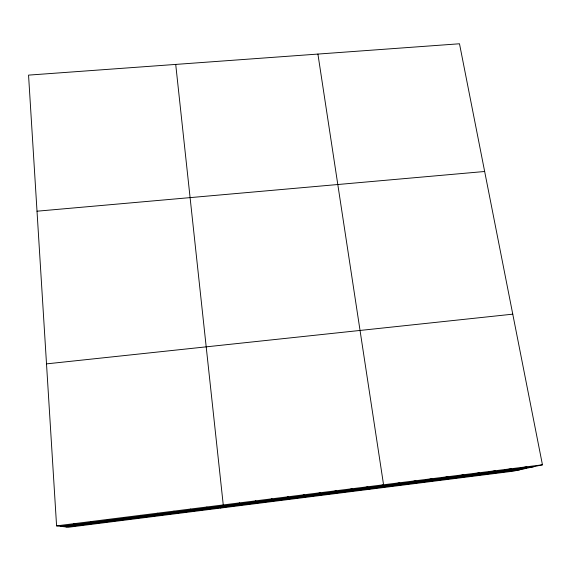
<?xml version="1.0" encoding="UTF-8"?>
<svg xmlns="http://www.w3.org/2000/svg" width="571" height="571" viewBox="0 0 571 571"><rect width="100%" height="100%" fill="white"/><g stroke="black" fill="none" stroke-linecap="round" stroke-linejoin="round"><path stroke-width="0.86" d="M206.524 507.912L206.888 506.984M220.684 508.054L223.261 504.921L175.718 64.416M238.328 503.907L239.577 502.873M254.138 501.923L255.822 500.831M269.89 499.939L272.01 498.797M285.586 497.962L288.134 496.77M301.224 495.999L304.193 494.75M316.798 494.036L320.188 492.737M332.315 492.088L336.126 490.739M347.775 490.139L352 488.74M363.177 488.205L367.817 486.756M367.46 489.561L383.569 484.772L317.919 54.074M394.275 484.294L399.743 482.745M409.964 482.317L415.845 480.718M425.595 480.354L431.89 478.705M441.162 478.391L447.871 476.692M456.679 476.442L463.788 474.694M472.131 474.501L479.64 472.702M487.527 472.56L495.435 470.718M502.858 470.632L511.166 468.734M518.14 468.712L526.84 466.771M542.45 464.808L513.4 471.168L68.584 527.226L56.586 525.87L28.55 75.122L459.498 43.774L542.45 464.808L56.586 525.87M60.355 526.298L533.357 466.8M63.188 526.619L526.505 468.299M65.986 526.933L519.724 469.783M46.508 363.877L512.772 314.164M37.015 211.199L484.665 171.493M73.552 523.743L76.842 524.221M90.446 521.616L93.273 522.158M107.277 519.503L109.639 520.095M124.043 517.397L125.941 518.047M140.744 515.292L142.179 516.006M157.375 513.208L158.36 513.971M173.948 511.124L174.476 511.944M190.45 509.047L190.528 509.924"/></g></svg>
